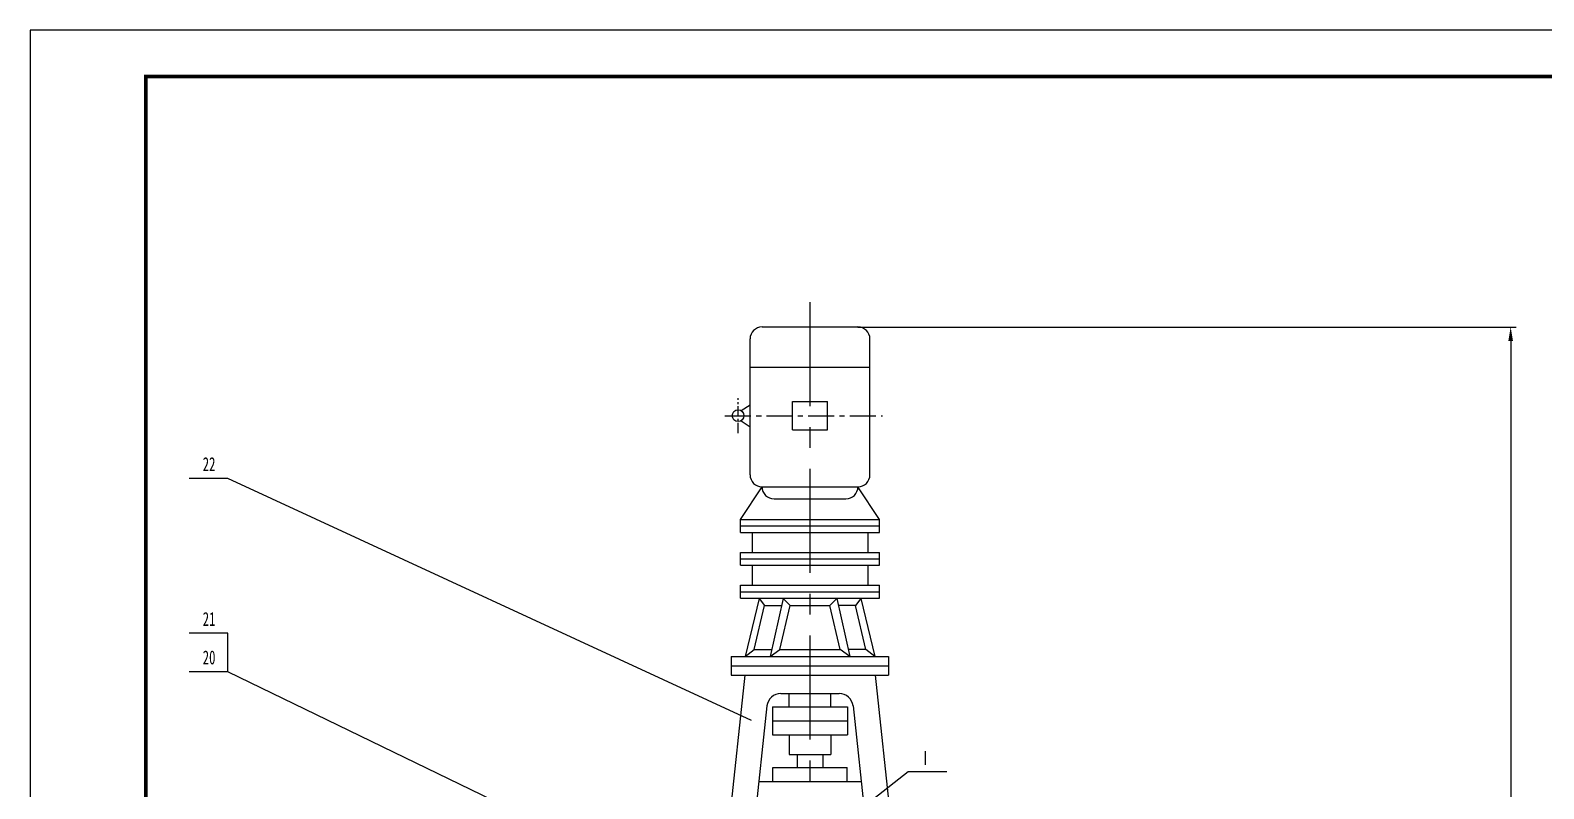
# Model space of a CAD drawing. Extents: x 0 to 5940, y 0 to 8400.
# Drawn here: x 0 to 3270, y 6761 to 8400 of the extents above; entities that cross this region are included whole.
import ezdxf

# ---------------------------------------------------------------- set-up
doc = ezdxf.new("R2010")
doc.units = 0
doc.header["$LTSCALE"] = 1.5
doc.linetypes.add('CENTERX2', pattern=[4, 2.5, -0.5, 0.5, -0.5])
for name, color, linetype in [('中心线', 2, 'CENTERX2'), ('尺寸线', 2, 'Continuous'), ('粗实线', 1, 'Continuous'), ('细实线', 7, 'Continuous')]:
    doc.layers.add(name, color=color, linetype=linetype)
doc.styles.add('仿宋67', font='SIMFANG.TTF', dxfattribs={"width": 0.67})
doc.dimstyles.new('线性10', dxfattribs={"dimscale": 10, "dimtxt": 3, "dimasz": 3, "dimexe": 1.2, "dimexo": 0, "dimgap": 1.2, "dimtad": 1, "dimdec": 1, "dimdsep": 46, "dimtxsty": '仿宋67', "dimcen": 0, "dimadec": 1, "dimazin": 2, "dimtfac": 1.6, "dimtdec": 1, "dimtmove": 0, "dimatfit": 3, "dimfxl": 1, "dimtolj": 1, "dimtzin": 0, "dimarcsym": 0})

# ---------------------------------------------------------------- blocks, each defined once
blk = doc.blocks.new('A1竖')
at = {"layer": '细实线'}
for p, q in [((-584, 830), (-584, -10)), ((10, 830), (-584, 830))]:
    blk.add_line(p, q, dxfattribs=at)
at = {"layer": '细实线', "const_width": 0.8}
blk.add_lwpolyline([(-559, 0), (0, 0), (0, 820), (-559, 820)], close=True, dxfattribs=at)
blk = doc.blocks.new('*D13')
at = {"layer": 'Defpoints', "color": 0}
for p in [(1788.5, 7758.8), (1804.9, 3783.5), (3199.1, 3783.5)]:
    blk.add_point(p, dxfattribs=at)
at = {"layer": '尺寸线', "color": 0, "lineweight": -2}
for p, q in [((1788.5, 7758.8), (3211.1, 7758.8)), ((3199.1, 7728.8), (3199.1, 3813.5)), ((1804.9, 3783.5), (3211.1, 3783.5))]:
    blk.add_line(p, q, dxfattribs=at)
at = {"layer": '尺寸线', "color": 0}
for points in [[(3194.1, 7728.8), (3204.1, 7728.8), (3199.1, 7758.8)], [(3194.1, 3813.5), (3204.1, 3813.5), (3199.1, 3783.5)]]:
    blk.add_solid(points, dxfattribs=at)
at = {"layer": '尺寸线', "color": 0, "insert": (3172.1, 5771.1), "char_height": 30, "attachment_point": 5, "rotation": 90, "style": '仿宋67'}
blk.add_mtext('\\A1;～3980', dxfattribs=at)

msp = doc.modelspace()

# ---------------------------------------------------------------- linework, layer by layer
at = {"layer": '中心线', "ltscale": 60}
msp.add_line((1684.93, 7812.44), (1684.93, 3714.82), dxfattribs=at)
at = {"layer": '中心线', "ltscale": 6}
msp.add_line((1529.53, 7529.15), (1529.53, 7605.15), dxfattribs=at)
at = {"layer": '中心线', "ltscale": 15}
msp.add_line((1501.04, 7567.15), (1841.61, 7567.15), dxfattribs=at)
at = {"layer": '粗实线'}
for p, q in [((1581.33, 7758.83), (1788.53, 7758.83)), ((1555.43, 7439.28), (1555.43, 7732.93)), ((1814.43, 7439.28), (1814.43, 7732.93)), ((1555.43, 7671.83), (1814.43, 7671.83)), ((1535.86, 7578.12), (1555.43, 7590.9)), ((1646.93, 7597.55), (1722.93, 7597.55)), ((1646.93, 7536.75), (1646.93, 7597.55)), ((1722.93, 7536.75), (1722.93, 7597.55)), ((1535.86, 7556.18), (1555.43, 7543.4)), ((1646.93, 7536.75), (1722.93, 7536.75)), ((426.84, 7431.69), (343.51, 7431.69)), ((1534.93, 7342.83), (1581.33, 7413.38)), ((1581.33, 7413.38), (1788.53, 7413.38)), ((1834.93, 7342.83), (1788.53, 7413.38)), ((1607.23, 7387.48), (1762.63, 7387.48)), ((1534.93, 7314.83), (1534.93, 7342.83)), ((1534.93, 7342.83), (1834.93, 7342.83)), ((1534.93, 7328.83), (1834.93, 7328.83)), ((1834.93, 7314.83), (1834.93, 7342.83)), ((1534.93, 7314.83), (1834.93, 7314.83)), ((1559.93, 7314.83), (1559.93, 7271.83)), ((1809.93, 7314.83), (1809.93, 7271.83)), ((1534.93, 7243.83), (1534.93, 7271.83)), ((1534.93, 7271.83), (1834.93, 7271.83)), ((1834.93, 7243.83), (1834.93, 7271.83)), ((1534.93, 7257.83), (1834.93, 7257.83)), ((1534.93, 7243.83), (1834.93, 7243.83)), ((1559.93, 7243.83), (1559.93, 7200.83)), ((1809.93, 7243.83), (1809.93, 7200.83)), ((1534.93, 7172.83), (1534.93, 7200.83)), ((1534.93, 7200.83), (1834.93, 7200.83)), ((1834.93, 7172.83), (1834.93, 7200.83)), ((1534.93, 7186.83), (1834.93, 7186.83)), ((1534.93, 7172.83), (1834.93, 7172.83)), ((1574.93, 7171.83), (1544.93, 7046.83)), ((1574.93, 7171.83), (1586.93, 7156.83)), ((1626.87, 7171.83), (1599.06, 7046.83)), ((1641.85, 7156.83), (1626.87, 7171.83)), ((1728, 7156.83), (1742.99, 7171.83)), ((1742.99, 7171.83), (1770.8, 7046.83)), ((1794.93, 7171.83), (1782.93, 7156.83)), ((1794.93, 7171.83), (1824.93, 7046.83)), ((1564.39, 7061.83), (1586.93, 7156.83)), ((1586.93, 7156.83), (1623.53, 7156.83)), ((1619.82, 7061.83), (1641.85, 7156.83)), ((1641.85, 7156.83), (1728, 7156.83)), ((1750.04, 7061.83), (1728, 7156.83)), ((1782.93, 7156.83), (1746.33, 7156.83)), ((1805.47, 7061.83), (1782.93, 7156.83)), ((426.84, 7097.13), (343.51, 7097.13)), ((1514.93, 7046.83), (1514.93, 7026.83)), ((1514.93, 7046.83), (1854.93, 7046.83)), ((1544.93, 7046.83), (1564.39, 7061.83)), ((1564.39, 7061.83), (1602.39, 7061.83)), ((1599.06, 7046.83), (1619.82, 7061.83)), ((1619.82, 7061.83), (1750.04, 7061.83)), ((1770.8, 7046.83), (1750.04, 7061.83)), ((1805.47, 7061.83), (1767.46, 7061.83)), ((1824.93, 7046.83), (1805.47, 7061.83)), ((1854.93, 7046.83), (1854.93, 7026.83)), ((426.84, 7013.79), (343.51, 7013.79)), ((1543.86, 7006.83), (1475.93, 6371.83)), ((1514.93, 7026.83), (1854.93, 7026.83)), ((1514.93, 7026.83), (1514.93, 7006.83)), ((1514.93, 7006.83), (1854.93, 7006.83)), ((1826, 7006.83), (1893.93, 6371.83)), ((1854.93, 7026.83), (1854.93, 7006.83)), ((1621.71, 6966.83), (1748.15, 6966.83)), ((1639.93, 6966.83), (1729.93, 6966.83)), ((1639.93, 6937.83), (1639.93, 6966.83)), ((1729.93, 6937.83), (1729.93, 6966.83)), ((1591.88, 6940), (1539.72, 6449.1)), ((1603.69, 6937.83), (1766.17, 6937.83)), ((1777.98, 6940), (1830.14, 6449.1)), ((1603.69, 6907.83), (1766.17, 6907.83)), ((1603.69, 6877.83), (1766.17, 6877.83)), ((1639.93, 6877.83), (1639.93, 6834.84)), ((1729.93, 6877.83), (1729.93, 6834.84)), ((1604.93, 6776.83), (1604.93, 6806.83)), ((1604.93, 6806.83), (1764.93, 6806.83)), ((1639.93, 6834.84), (1729.93, 6834.84)), ((1657.43, 6834.84), (1657.43, 6806.83)), ((1712.43, 6834.84), (1712.43, 6806.83)), ((1764.93, 6776.83), (1764.93, 6806.83)), ((1574.54, 6776.83), (1795.32, 6776.83))]:
    msp.add_line(p, q, dxfattribs=at)
at = {"layer": '粗实线', "linetype": 'Continuous'}
for p, q in [((1603.69, 6937.83), (1603.69, 6877.83)), ((1766.17, 6937.83), (1766.17, 6877.83))]:
    msp.add_line(p, q, dxfattribs=at)
at = {"layer": '粗实线'}
msp.add_circle((1529.53, 7567.15), 12.67, dxfattribs=at)
for centre, radius, start, end in [((1581.33, 7732.93), 25.9, 90, 180), ((1788.53, 7732.93), 25.9, 0, 90), ((1581.33, 7439.28), 25.9, 180, 270), ((1788.53, 7439.28), 25.9, 270, 0), ((1607.23, 7413.38), 25.9, 180, 270), ((1762.63, 7413.38), 25.9, 270, 0), ((1621.71, 6936.83), 30, 90, 173.93538), ((1748.15, 6936.83), 30, 6.06462, 90)]:
    msp.add_arc(centre, radius, start, end, dxfattribs=at)
at = {"layer": '细实线'}
for p, q in [((1558.73, 6908.57), (426.84, 7431.69)), ((426.84, 7013.79), (426.84, 7097.13)), ((1637.43, 6427.22), (426.84, 7013.79)), ((1735.93, 6671.73), (1896.73, 6798.01)), ((1896.73, 6798.01), (1980.47, 6798.01))]:
    msp.add_line(p, q, dxfattribs=at)

# ---------------------------------------------------------------- block references
at = {"layer": '细实线', "linetype": 'Continuous', "xscale": 10, "yscale": 10, "zscale": 10}
msp.add_blockref('A1竖', (5840, 100), dxfattribs=at)

# ---------------------------------------------------------------- texts
at = {"layer": '尺寸线', "char_height": 30, "attachment_point": 5, "style": '仿宋67'}
for s, insert in [('22', (386.41, 7462.51)), ('21', (386.41, 7127.95)), ('20', (386.41, 7044.62)), ('Ⅰ', (1934.41, 6827.59))]:
    msp.add_mtext(s, dxfattribs=dict(at, insert=insert))

# ---------------------------------------------------------------- dimensions: what is measured, and where the dimension line sits
at = {"layer": '尺寸线'}
dim = msp.add_linear_dim(base=(3199.09, 3783.47), p1=(1788.53, 7758.83), p2=(1804.93, 3783.47), angle=90, text='～3980', dimstyle='线性10', dxfattribs=at)
dim.commit()
dim.dimension.update_dxf_attribs({"geometry": '*D13', "text_midpoint": (3172.09, 5771.15)})

doc.saveas('drawing.dxf')
